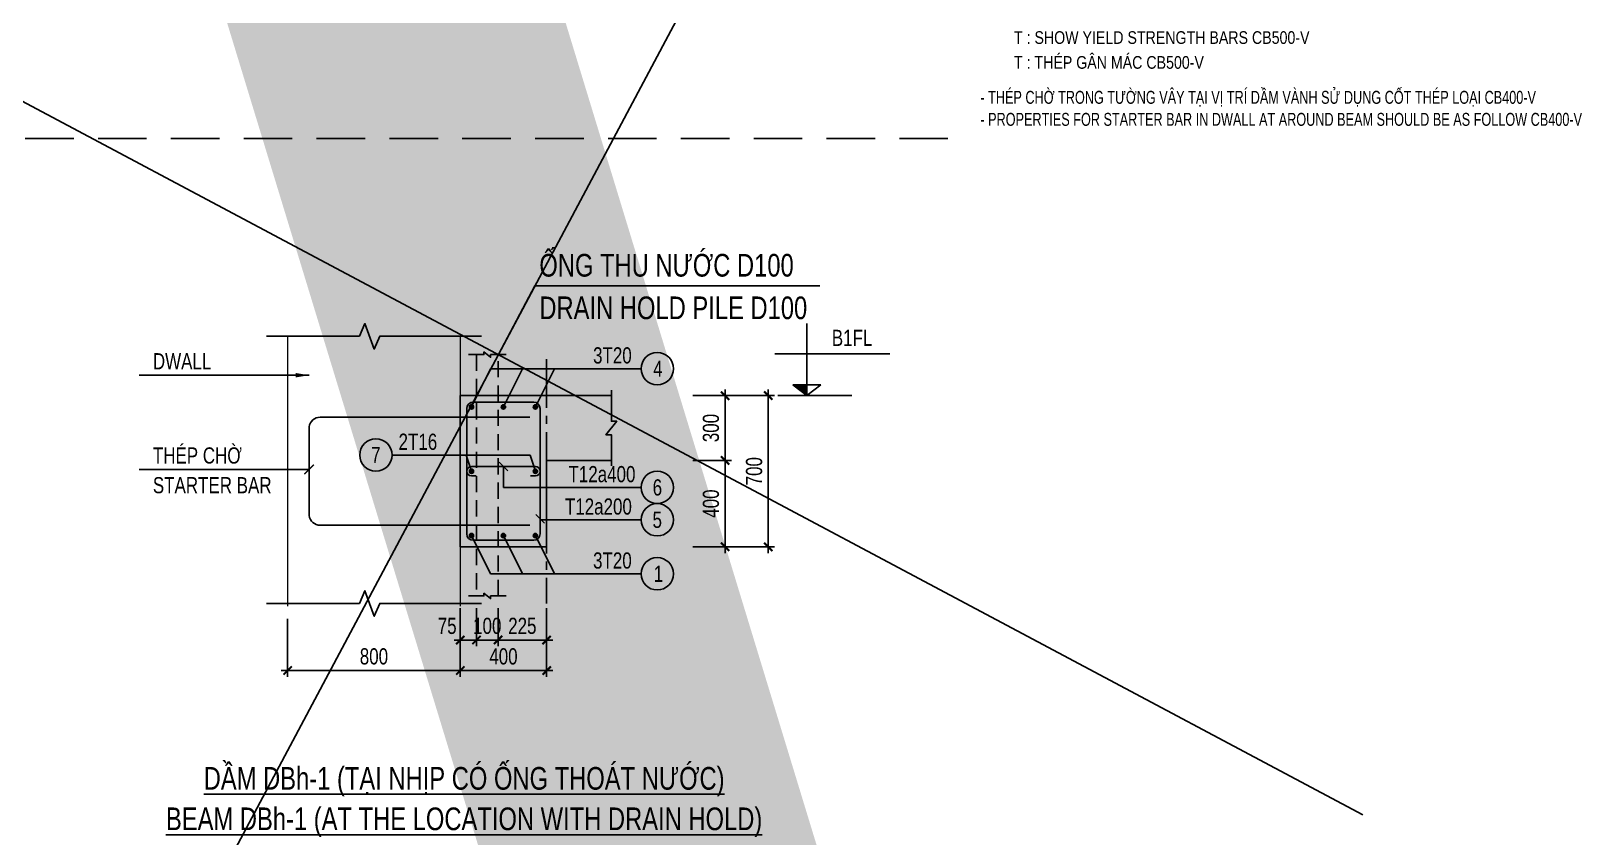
# Model space of a CAD drawing. Header units: millimetres. Extents: x 4107542 to 4204956, y -64070 to 3933.
# Drawn here: x 4176216 to 4204956, y -29393 to -14462 of the extents above; entities that cross this region are included whole.
import ezdxf
from ezdxf.enums import TextEntityAlignment as Align

# ---------------------------------------------------------------- set-up
doc = ezdxf.new("R2010")
doc.units = ezdxf.units.MM
doc.header["$LTSCALE"] = 1200
doc.linetypes.add('CENTER2', pattern=[1.125, 0.75, -0.125, 0.125, -0.125])
doc.linetypes.add('HIDDEN', pattern=[0.375, 0.25, -0.125])
for name, color, linetype in [('CDC.01.AXIS', 160, 'CENTER2'), ('CDC.02.DIM', 1, 'Continuous'), ('CDC.04.HIDDEN', 8, 'HIDDEN'), ('CDC.05.STEEL', 4, 'Continuous'), ('CDC.06.TEXT', 2, 'Continuous'), ('CDC.11.NOTE', 8, 'Continuous'), ('KCS_BORDER', 3, 'Continuous'), ('KCS_CHI', 1, 'Continuous'), ('KCS_SNODE', 6, 'Continuous'), ('KCS_STEEL', 4, 'Continuous'), ('KCS_TEXT', 2, 'Continuous'), ('KCS_TEXT_TK', 2, 'Continuous')]:
    doc.layers.add(name, color=color, linetype=linetype)
doc.layers.add('ENOTE', color=2, linetype='Continuous', lineweight=15)
doc.layers.add('Q-Text', color=2, linetype='Continuous', lineweight=5)
doc.styles.add('1', font='arial.ttf', dxfattribs={"width": 0.75})
doc.styles.add('DB_Arial', font='arial.ttf', dxfattribs={"width": 0.8})
doc.styles.add('KCS_SMTEXT', font='arial.ttf', dxfattribs={"width": 0.7})
doc.styles.add('SMTEXT', font='arial.ttf', dxfattribs={"width": 0.75})
doc.linetypes.add('ZIGZAG', pattern='A,0.00254,-5.08,[131,ltypeshp.shx,S=5.08,R=0,X=-5.08,Y=0],-10.16,[131,ltypeshp.shx,S=5.08,R=180,X=5.08,Y=0],-5.08', length=20.32254)
doc.dimstyles.new('120X4', dxfattribs={"dimscale": 120, "dimtxt": 2.5, "dimasz": 0.008, "dimexe": 0, "dimexo": 0, "dimgap": 0.9, "dimtad": 1, "dimdec": 0, "dimlfac": 0.25, "dimzin": 13, "dimdsep": 46, "dimtxsty": '1', "dimblk1": 'CHEO', "dimblk2": 'CHEO', "dimsah": 1, "dimcen": 0, "dimclrd": 256, "dimclre": 256, "dimclrt": 3, "dimadec": 0, "dimazin": 0, "dimtfac": 1, "dimtdec": 0, "dimtix": 1, "dimtmove": 2, "dimatfit": 3, "dimldrblk": 'CHEO', "dimfxl": 8, "dimfxlon": 1, "dimtolj": 1, "dimtzin": 13, "dimarcsym": 0})
doc.dimstyles.new('BSV1-100', dxfattribs={"dimtxt": 300, "dimasz": 250, "dimexe": 200, "dimexo": 0, "dimgap": 108, "dimtad": 1, "dimdec": 0, "dimdsep": 46, "dimtxsty": 'SMTEXT', "dimblk": 'ARCHTICK', "dimcen": 100, "dimdle": 250, "dimclrd": 256, "dimclre": 256, "dimclrt": 2, "dimadec": 0, "dimazin": 0, "dimtfac": 1, "dimtdec": 0, "dimtix": 1, "dimtmove": 2, "dimatfit": 3, "dimfxl": 720, "dimfxlon": 1, "dimtolj": 1, "dimtzin": 0, "dimarcsym": 0})

# ---------------------------------------------------------------- blocks, each defined once
blk = doc.blocks.new('CHEO')
at = {"layer": 'CDC.02.DIM'}
for points in [[(0, 120.959999999986), (0, -120.959999999986)], [(-120.959999999986, 0), (120.959999999986, 0)]]:
    blk.add_lwpolyline(points, dxfattribs=at)
at = {"layer": 'CDC.02.DIM', "const_width": 40}
blk.add_lwpolyline([(80.4806661364762, 80.353815171998), (-80.39613386348354, -80.52298482796178)], dxfattribs=at)
blk = doc.blocks.new('*D17')
at = {"layer": 'CDC.02.DIM', "lineweight": -2, "transparency": 16777216}
for p, q in [((4188477.160268175, -21217.0833783629), (4189077.160268219, -21217.0833783629)), ((4189077.160268219, -21218.04337836289), (4189077.160268219, -22416.1233783629)), ((4188477.160268175, -22417.0833783629), (4189077.160268219, -22417.0833783629))]:
    blk.add_line(p, q, dxfattribs=at)
at = {"layer": 'Defpoints', "color": 0, "transparency": 16777216}
for p in [(4188477.160268175, -21217.0833783629), (4188477.160268175, -22417.0833783629), (4189077.160268219, -22417.0833783629)]:
    blk.add_point(p, dxfattribs=at)
at = {"layer": 'CDC.02.DIM', "lineweight": -2, "transparency": 16777216, "xscale": 0.96, "yscale": 0.96, "zscale": 0.96}
for p, rotation in [((4189077.160268219, -21217.0833783629), 90), ((4189077.160268219, -22417.0833783629), 270)]:
    blk.add_blockref('CHEO', p, dxfattribs=dict(at, rotation=rotation))
at = {"layer": 'CDC.02.DIM', "color": 3, "transparency": 16777216, "insert": (4188815.886052666, -21817.08337836408), "char_height": 300, "attachment_point": 5, "rotation": 90, "style": '1'}
blk.add_mtext('\\A1;300', dxfattribs=at)
blk = doc.blocks.new('*D18')
at = {"layer": 'CDC.02.DIM', "lineweight": -2, "transparency": 16777216}
for p, q in [((4188477.160268175, -22417.0833783629), (4189077.16026822, -22417.0833783629)), ((4189077.16026822, -24016.1233783629), (4189077.16026822, -22418.04337836289)), ((4188477.160268175, -24017.0833783629), (4189077.16026822, -24017.0833783629))]:
    blk.add_line(p, q, dxfattribs=at)
at = {"layer": 'Defpoints', "color": 0, "transparency": 16777216}
for p in [(4188477.160268175, -22417.0833783629), (4189077.16026822, -22417.0833783629), (4188477.160268175, -24017.0833783629)]:
    blk.add_point(p, dxfattribs=at)
at = {"layer": 'CDC.02.DIM', "lineweight": -2, "transparency": 16777216, "xscale": 0.96, "yscale": 0.96, "zscale": 0.96}
for p, rotation in [((4189077.16026822, -22417.0833783629), 90), ((4189077.16026822, -24017.0833783629), 270)]:
    blk.add_blockref('CHEO', p, dxfattribs=dict(at, rotation=rotation))
at = {"layer": 'CDC.02.DIM', "color": 3, "transparency": 16777216, "insert": (4188815.988371902, -23217.08337836408), "char_height": 300, "attachment_point": 5, "rotation": 90, "style": '1'}
blk.add_mtext('\\A1;400', dxfattribs=at)
blk = doc.blocks.new('*D19')
at = {"layer": 'CDC.02.DIM', "lineweight": -2, "transparency": 16777216}
for p, q in [((4188917.160268219, -21217.0833783629), (4189877.160268219, -21217.0833783629)), ((4189877.160268219, -21218.04337836289), (4189877.160268219, -24016.1233783629)), ((4188917.160268219, -24017.0833783629), (4189877.160268219, -24017.0833783629))]:
    blk.add_line(p, q, dxfattribs=at)
at = {"layer": 'Defpoints', "color": 0, "transparency": 16777216}
for p in [(4188477.160268175, -21217.0833783629), (4188477.160268175, -24017.0833783629), (4189877.160268219, -24017.0833783629)]:
    blk.add_point(p, dxfattribs=at)
at = {"layer": 'CDC.02.DIM', "lineweight": -2, "transparency": 16777216, "xscale": 0.96, "yscale": 0.96, "zscale": 0.96}
for p, rotation in [((4189877.160268219, -21217.0833783629), 90), ((4189877.160268219, -24017.0833783629), 270)]:
    blk.add_blockref('CHEO', p, dxfattribs=dict(at, rotation=rotation))
at = {"layer": 'CDC.02.DIM', "color": 3, "transparency": 16777216, "insert": (4189615.988371901, -22617.08337836408), "char_height": 300, "attachment_point": 5, "rotation": 90, "style": '1'}
blk.add_mtext('\\A1;700', dxfattribs=at)
blk = doc.blocks.new('KCS_SNODE')
at = {"layer": 'KCS_SNODE'}
blk.add_hatch(color=256, dxfattribs=at).paths.add_polyline_path([(10, 0, 1), (-10, 0, 1)])
blk.add_circle((0, 0), 10, dxfattribs=at)
blk = doc.blocks.new('_ArchTick')
at = {"color": 0, "linetype": 'ByBlock', "const_width": 0.15}
blk.add_lwpolyline([(-0.5, -0.5), (0.5, 0.5)], dxfattribs=at)
blk = doc.blocks.new('*D11')
at = {"layer": 'CDC.02.DIM', "lineweight": -2, "transparency": 16777216}
for p, q in [((4184170.588048948, -25350.41991549074), (4184170.588048948, -26310.41991549074)), ((4185770.588048948, -25350.41991549074), (4185770.588048948, -26310.41991549074)), ((4184171.548048947, -26310.41991549074), (4185769.628048948, -26310.41991549074))]:
    blk.add_line(p, q, dxfattribs=at)
at = {"layer": 'Defpoints', "color": 0, "transparency": 16777216}
for p in [(4184170.588048948, -25157.13877197769), (4185770.588048948, -25157.13877197769), (4185770.588048948, -26310.41991549074)]:
    blk.add_point(p, dxfattribs=at)
at = {"layer": 'CDC.02.DIM', "lineweight": -2, "transparency": 16777216, "xscale": 0.96, "yscale": 0.96, "zscale": 0.96, "rotation": 180}
blk.add_blockref('CHEO', (4184170.588048948, -26310.41991549074), dxfattribs=at)
at = {"layer": 'CDC.02.DIM', "lineweight": -2, "transparency": 16777216, "xscale": 0.96, "yscale": 0.96, "zscale": 0.96}
blk.add_blockref('CHEO', (4185770.588048948, -26310.41991549074), dxfattribs=at)
at = {"layer": 'CDC.02.DIM', "color": 3, "transparency": 16777216, "insert": (4184970.588048948, -26049.24801917423), "char_height": 300, "attachment_point": 5, "style": '1'}
blk.add_mtext('\\A1;400', dxfattribs=at)
blk = doc.blocks.new('*D12')
at = {"layer": 'CDC.02.DIM', "lineweight": -2, "transparency": 16777216}
for p, q in [((4180970.588048948, -25350.41991549074), (4180970.588048948, -26310.41991549074)), ((4184170.588048948, -25350.41991549074), (4184170.588048948, -26310.41991549074)), ((4184169.628048948, -26310.41991549074), (4180971.548048947, -26310.41991549074))]:
    blk.add_line(p, q, dxfattribs=at)
at = {"layer": 'Defpoints', "color": 0, "transparency": 16777216}
for p in [(4180970.588048948, -25157.13877197769), (4184170.588048948, -25157.13877197769), (4180970.588048948, -26310.41991549074)]:
    blk.add_point(p, dxfattribs=at)
at = {"layer": 'CDC.02.DIM', "lineweight": -2, "transparency": 16777216, "xscale": 0.96, "yscale": 0.96, "zscale": 0.96, "rotation": 180}
blk.add_blockref('CHEO', (4180970.588048948, -26310.41991549074), dxfattribs=at)
at = {"layer": 'CDC.02.DIM', "lineweight": -2, "transparency": 16777216, "xscale": 0.96, "yscale": 0.96, "zscale": 0.96}
blk.add_blockref('CHEO', (4184170.588048948, -26310.41991549074), dxfattribs=at)
at = {"layer": 'CDC.02.DIM', "color": 3, "transparency": 16777216, "insert": (4182570.588048948, -26049.24801917423), "char_height": 300, "attachment_point": 5, "style": '1'}
blk.add_mtext('\\A1;800', dxfattribs=at)
blk = doc.blocks.new('*D13')
at = {"layer": 'CDC.02.DIM', "lineweight": -2, "transparency": 16777216}
for p, q in [((4184170.588048948, -25157.13877197769), (4184170.588048948, -25744.9532897593)), ((4184470.588048948, -25157.13877197769), (4184470.588048948, -25744.9532897593)), ((4184171.548048947, -25744.9532897593), (4184469.628048948, -25744.9532897593))]:
    blk.add_line(p, q, dxfattribs=at)
at = {"layer": 'Defpoints', "color": 0, "transparency": 16777216}
for p in [(4184170.588048948, -25157.13877197769), (4184470.588048948, -25157.13877197769), (4184470.588048948, -25744.9532897593)]:
    blk.add_point(p, dxfattribs=at)
at = {"layer": 'CDC.02.DIM', "lineweight": -2, "transparency": 16777216, "xscale": 0.96, "yscale": 0.96, "zscale": 0.96, "rotation": 180}
blk.add_blockref('CHEO', (4184170.588048948, -25744.9532897593), dxfattribs=at)
at = {"layer": 'CDC.02.DIM', "lineweight": -2, "transparency": 16777216, "xscale": 0.96, "yscale": 0.96, "zscale": 0.96}
blk.add_blockref('CHEO', (4184470.588048948, -25744.9532897593), dxfattribs=at)
at = {"layer": 'CDC.02.DIM', "color": 3, "transparency": 16777216, "insert": (4183927.381179055, -25484.3953088589), "char_height": 300, "attachment_point": 5, "style": '1'}
blk.add_mtext('\\A1;75', dxfattribs=at)
blk = doc.blocks.new('*D14')
at = {"layer": 'CDC.02.DIM', "lineweight": -2, "transparency": 16777216}
for p, q in [((4184470.588048948, -25157.13877197769), (4184470.588048948, -25744.9532897593)), ((4184870.588048948, -25157.13877197769), (4184870.588048948, -25744.9532897593)), ((4184469.628048948, -25744.9532897593), (4184468.668048948, -25744.9532897593)), ((4184470.588048948, -25744.9532897593), (4184870.588048948, -25744.9532897593)), ((4184871.548048947, -25744.9532897593), (4184872.508048947, -25744.9532897593))]:
    blk.add_line(p, q, dxfattribs=at)
at = {"layer": 'Defpoints', "color": 0, "transparency": 16777216}
for p in [(4184470.588048948, -25157.13877197769), (4184870.588048948, -25157.13877197769), (4184870.588048948, -25744.9532897593)]:
    blk.add_point(p, dxfattribs=at)
at = {"layer": 'CDC.02.DIM', "lineweight": -2, "transparency": 16777216, "xscale": 0.96, "yscale": 0.96, "zscale": 0.96}
blk.add_blockref('CHEO', (4184470.588048948, -25744.9532897593), dxfattribs=at)
at = {"layer": 'CDC.02.DIM', "lineweight": -2, "transparency": 16777216, "xscale": 0.96, "yscale": 0.96, "zscale": 0.96, "rotation": 180}
blk.add_blockref('CHEO', (4184870.588048948, -25744.9532897593), dxfattribs=at)
at = {"layer": 'CDC.02.DIM', "color": 3, "transparency": 16777216, "insert": (4184670.588048948, -25483.78139344279), "char_height": 300, "attachment_point": 5, "style": '1'}
blk.add_mtext('\\A1;100', dxfattribs=at)
blk = doc.blocks.new('*D15')
at = {"layer": 'CDC.02.DIM', "lineweight": -2, "transparency": 16777216}
for p, q in [((4184870.588048948, -25157.13877197769), (4184870.588048948, -25744.9532897593)), ((4185770.588048948, -25157.13877197769), (4185770.588048948, -25744.9532897593)), ((4184871.548048947, -25744.9532897593), (4185769.628048948, -25744.9532897593))]:
    blk.add_line(p, q, dxfattribs=at)
at = {"layer": 'Defpoints', "color": 0, "transparency": 16777216}
for p in [(4184870.588048948, -25157.13877197769), (4185770.588048948, -25157.13877197769), (4185770.588048948, -25744.9532897593)]:
    blk.add_point(p, dxfattribs=at)
at = {"layer": 'CDC.02.DIM', "lineweight": -2, "transparency": 16777216, "xscale": 0.96, "yscale": 0.96, "zscale": 0.96, "rotation": 180}
blk.add_blockref('CHEO', (4184870.588048948, -25744.9532897593), dxfattribs=at)
at = {"layer": 'CDC.02.DIM', "lineweight": -2, "transparency": 16777216, "xscale": 0.96, "yscale": 0.96, "zscale": 0.96}
blk.add_blockref('CHEO', (4185770.588048948, -25744.9532897593), dxfattribs=at)
at = {"layer": 'CDC.02.DIM', "color": 3, "transparency": 16777216, "insert": (4185320.588048948, -25483.78139344279), "char_height": 300, "attachment_point": 5, "style": '1'}
blk.add_mtext('\\A1;225', dxfattribs=at)

msp = doc.modelspace()

# ---------------------------------------------------------------- linework, layer by layer
at = {"layer": 'CDC.01.AXIS'}
msp.add_line((4185770.588048948, -20542.08337836289), (4185770.588048948, -25067.08337836289), dxfattribs=at)
at = {"layer": 'CDC.02.DIM'}
for p, q in [((4190593.282340342, -21217.08337836289), (4190593.282340342, -19882.58187459125)), ((4189997.044894984, -20440.34762314376), (4192131.390022677, -20440.34762314376)), ((4190053.802461057, -21217.08337836289), (4191423.012415694, -21217.08337836289)), ((4190593.282340342, -21217.08337836289), (4190334.082340342, -21018.43668872812)), ((4190334.082340342, -21018.43668872812), (4190852.482340342, -21018.43668872812)), ((4190593.282340342, -21217.08337836289), (4190852.482340342, -21018.43668872812))]:
    msp.add_line(p, q, dxfattribs=at)
for points in [[(4180578.729653817, -20117.08337836289), (4182301.124145383, -20117.08337836289), (4182403.935069265, -19880.28083792464), (4182576.313221502, -20353.8859188009), (4182679.124145383, -20117.08337836289), (4184566.846940225, -20117.08337836289)], [(4180578.729653817, -25067.08337836289), (4182301.124145383, -25067.08337836289), (4182403.935069265, -24830.28083792464), (4182576.313221502, -25303.8859188009), (4182679.124145383, -25067.08337836289), (4184566.846940225, -25067.08337836289)]]:
    msp.add_lwpolyline(points, dxfattribs=at)
msp.add_solid([(4190334.082340342, -21018.43668872812), (4190593.282340342, -21217.08337836289), (4190593.282340342, -21018.43668872812), (4190593.282340342, -21217.08337836289)], dxfattribs=at)
at = {"layer": 'CDC.04.HIDDEN', "ltscale": 3}
msp.add_line((4193207.863926179, -16450.60961502558), (4107542.213661795, -16450.60961502534), dxfattribs=at)
at = {"layer": 'CDC.04.HIDDEN'}
for p, q in [((4184470.588048948, -20456.37113147108), (4184470.588048948, -24927.54647669448)), ((4184870.588048948, -24927.54647669448), (4184870.588048948, -20456.37113147108))]:
    msp.add_line(p, q, dxfattribs=at)
at = {"layer": 'CDC.05.STEEL'}
msp.add_lwpolyline([(4185459.741654293, -21617.08337836289), (4181572.887351882, -21617.08337836289, 0.3791515528270011), (4181370.588048947, -21794.20649415995), (4181370.588048948, -22780.01712216549), (4181370.588048947, -23439.96026256559, 0.3791515528270011), (4181572.887351882, -23617.08337836289), (4185459.741654293, -23617.08337836289)], format="xyb", dxfattribs=at)
at = {"layer": 'CDC.11.NOTE', "ltscale": 3}
for points in [[(4185020.588048948, -20456.37113147108), (4184733.088048948, -20456.37113147108), (4184733.088048948, -20506.37113147108), (4184608.088048948, -20406.37113147108), (4184608.088048948, -20456.37113147108), (4184320.588048948, -20456.37113147108)], [(4185020.588048948, -24927.54647669448), (4184733.088048948, -24927.54647669448), (4184733.088048948, -24977.54647669448), (4184608.088048948, -24877.54647669448), (4184608.088048948, -24927.54647669448), (4184320.588048948, -24927.54647669448)]]:
    msp.add_lwpolyline(points, dxfattribs=at)
at = {"layer": 'ENOTE'}
for p, q in [((4180970.588048948, -20117.08337836289), (4180970.588048948, -25117.08337836289)), ((4184170.588048948, -20117.08337836289), (4184170.588048948, -21217.08337836289)), ((4184170.588048948, -24017.08337836289), (4184170.588048948, -25117.08337836289))]:
    msp.add_line(p, q, dxfattribs=at)
at = {"layer": 'KCS_BORDER', "ltscale": 3}
for p, q in [((4184170.588048948, -21217.08337836289), (4185770.588048948, -21217.08337836289)), ((4185770.588048948, -21217.08337836289), (4186970.588048948, -21217.08337836289)), ((4185770.588048948, -24017.08337836289), (4185770.588048948, -22417.08337836289)), ((4185770.588048948, -22417.08337836289), (4186970.588048948, -22417.08337836289)), ((4184170.588048948, -24017.08337836289), (4185770.588048948, -24017.08337836289))]:
    msp.add_line(p, q, dxfattribs=at)
at = {"layer": 'KCS_BORDER', "linetype": 'ZIGZAG', "ltscale": 0.005}
msp.add_line((4184170.588048948, -24017.08337836289), (4184170.588048948, -21217.08337836289), dxfattribs=at)
at = {"layer": 'KCS_BORDER', "color": 1, "ltscale": 3}
msp.add_lwpolyline([(4186970.588048948, -22517.08337836289), (4186970.588048948, -21942.08337836289), (4186870.588048948, -21942.08337836289), (4187070.588048948, -21692.08337836289), (4186970.588048948, -21692.08337836289), (4186970.588048948, -21117.08337836289)], dxfattribs=at)
at = {"layer": 'KCS_CHI', "ltscale": 3}
for p, q in [((4184378.588048948, -21425.08337836289), (4184732.588048948, -20717.08337836289)), ((4187520.588048948, -20717.08337836289), (4184732.588048948, -20717.08337836289)), ((4184970.588048948, -21425.08337836289), (4185324.588048948, -20717.08337836289)), ((4185562.588048948, -21425.08337836289), (4185916.588048948, -20717.08337836289)), ((4182906.890010495, -22317.08337836289), (4185462.588048948, -22317.08337836289)), ((4184378.588048948, -22617.08337836289), (4184278.588048948, -22317.08337836289)), ((4185562.588048948, -22617.08337836289), (4185462.588048948, -22317.08337836289)), ((4184970.588048948, -22917.08337836289), (4184970.588048948, -22529.08337836289)), ((4187520.588048948, -22917.08337836289), (4184970.588048948, -22917.08337836289)), ((4187520.588048948, -23517.08337836289), (4185650.588048948, -23517.08337836289)), ((4184378.588048948, -23809.08337836289), (4184732.588048948, -24517.08337836289)), ((4184970.588048948, -23809.08337836289), (4185324.588048948, -24517.08337836289)), ((4185562.588048948, -23809.08337836289), (4185916.588048948, -24517.08337836289)), ((4187520.588048948, -24517.08337836289), (4184732.588048948, -24517.08337836289))]:
    msp.add_line(p, q, dxfattribs=at)
at = {"layer": 'KCS_CHI', "color": 3, "ltscale": 3}
for p, q in [((4185050.588048948, -22609.08337836289), (4184890.588048948, -22449.08337836289)), ((4185730.588048948, -23580.15526936944), (4185570.588048948, -23420.15526936944))]:
    msp.add_line(p, q, dxfattribs=at)
at = {"layer": 'KCS_STEEL', "ltscale": 3}
for points in [[(4184290.588048948, -21457.08337836289), (4184290.588048948, -23777.08337836289, 0.4142135623730951), (4184410.588048948, -23897.08337836289), (4185530.588048948, -23897.08337836289, 0.4142135623730951), (4185650.588048948, -23777.08337836289), (4185650.588048948, -21457.08337836289, 0.4142135623730951), (4185530.588048948, -21337.08337836289), (4184410.588048948, -21337.08337836289, 0.4142135623730951), (4184290.588048948, -21457.08337836289)], [(4184466.588048948, -22705.08337836289), (4184378.588048948, -22705.08337836289, -1), (4184378.588048948, -22529.08337836289), (4185562.588048948, -22529.08337836289, -1), (4185562.588048948, -22705.08337836289), (4185474.588048948, -22705.08337836289)]]:
    msp.add_lwpolyline(points, format="xyb", dxfattribs=at)
at = {"layer": 'KCS_TEXT_TK', "color": 1, "ltscale": 3}
for centre in [(4187820.588048948, -20717.08337836289), (4182606.890010495, -22317.08337836289), (4187820.588048948, -22917.08337836289), (4187820.588048948, -23517.08337836289), (4187820.588048948, -24517.08337836289)]:
    msp.add_circle(centre, 300, dxfattribs=at)

# ---------------------------------------------------------------- block references
at = {"layer": 'KCS_STEEL', "xscale": 4, "yscale": 4, "zscale": 4}
for p in [(4184378.588048948, -21425.08337836289), (4184970.588048948, -21425.08337836289), (4185562.588048948, -21425.08337836289), (4184378.588048948, -22617.08337836289), (4185562.588048948, -22617.08337836289), (4184378.588048948, -23809.08337836289), (4184970.588048948, -23809.08337836289), (4185562.588048948, -23809.08337836289)]:
    msp.add_blockref('KCS_SNODE', p, dxfattribs=at)

# ---------------------------------------------------------------- texts
at = {"layer": 'CDC.06.TEXT', "style": 'SMTEXT', "width": 0.75}
for s, p in [('ỐNG THU NƯỚC D100', (4190349.257281377, -19011.04801323702)), ('DRAIN HOLD PILE D100', (4190599.581292291, -19799.90531612486))]:
    msp.add_text(s, height=420, dxfattribs=at).set_placement(p, align=Align.RIGHT)
msp.add_text('B1FL', height=300, dxfattribs=at).set_placement((4191430.958278036, -20145.86670561642), align=Align.MIDDLE)
for s, p in [('%%UDẦM DBh-1 (TẠI NHỊP CÓ ỐNG THOÁT NƯỚC)', (4184241.76324759, -28517.08337836289)), ('%%UBEAM DBh-1 (AT THE LOCATION WITH DRAIN HOLD)', (4184241.76324759, -29267.08337836289))]:
    msp.add_text(s, height=420, dxfattribs=at).set_placement(p, align=Align.CENTER)
at = {"layer": 'KCS_TEXT', "ltscale": 3, "style": 'KCS_SMTEXT'}
for s, height, width, p in [('- THÉP CHỜ TRONG TƯỜNG VÂY TẠI VỊ TRÍ DẦM VÀNH SỬ DỤNG CỐT THÉP LOẠI CB400-V', 240, 0.7, (4193807.863926179, -15809.99314663839)), ('- PROPERTIES FOR STARTER BAR IN DWALL AT AROUND BEAM SHOULD BE AS FOLLOW CB400-V', 240, 0.7, (4193807.863926179, -16217.99314663839)), ('3T20', 300, 0.75, (4186631.198553722, -20621.08337836289)), ('DWALL', 300, 0.75, (4178474.309500657, -20729.7945228647)), ('THÉP CHỜ', 300, 0.75, (4178474.309500657, -22475.48941887258)), ('2T16', 300, 0.75, (4183026.890010495, -22221.08337836289)), ('T12a400', 300, 0.75, (4186175.790986076, -22821.08337836289)), ('STARTER BAR', 300, 0.75, (4178474.309500657, -23025.48941887258)), ('T12a200', 300, 0.75, (4186109.523928893, -23421.08337836289)), ('3T20', 300, 0.75, (4186631.198553722, -24421.08337836289))]:
    msp.add_text(s, height=height, dxfattribs=dict(at, width=width)).set_placement(p)
at = {"layer": 'KCS_TEXT_TK', "ltscale": 3, "style": 'KCS_SMTEXT', "width": 0.75}
for s, p in [('4', (4187831.792005292, -20717.08337836289)), ('7', (4182606.890010495, -22317.08337836289)), ('6', (4187823.197189466, -22917.08337836289)), ('5', (4187820.127612385, -23517.08337836289)), ('1', (4187844.070313613, -24517.08337836289))]:
    msp.add_text(s, height=300, dxfattribs=at).set_placement(p, align=Align.MIDDLE_CENTER)
at = {"layer": 'Q-Text', "style": 'DB_Arial', "width": 0.8}
for s, p in [('T : SHOW YIELD STRENGTH BARS CB500-V', (4194430.336805288, -14700.22813206222)), ('T : THÉP GÂN MÁC CB500-V', (4194430.336805288, -15161.03870451953))]:
    msp.add_text(s, height=235.2, dxfattribs=at).set_placement(p)

# ---------------------------------------------------------------- dimensions: what is measured, and where the dimension line sits
at = {"layer": 'CDC.02.DIM'}
for base, p1, p2, picture, middle in [((4189077.160268219, -22417.0833783629), (4188477.160268173, -21217.08337836289), (4188477.160268173, -22417.08337836289), '*D17', (4188815.886052666, -21817.08337836408)), ((4189877.160268219, -24017.0833783629), (4188477.160268173, -21217.08337836289), (4188477.160268173, -24017.08337836289), '*D19', (4189615.988371901, -22617.08337836408)), ((4189077.16026822, -22417.0833783629), (4188477.160268173, -24017.08337836289), (4188477.160268173, -22417.08337836289), '*D18', (4188815.988371902, -23217.08337836408))]:
    dim = msp.add_linear_dim(base=base, p1=p1, p2=p2, angle=90, dimstyle='120X4', dxfattribs=at)
    dim.commit()
    dim.dimension.update_dxf_attribs({"geometry": picture, "text_midpoint": middle})
for base, p1, p2, picture, middle in [((4180970.588048948, -26310.41991549074), (4184170.588048948, -25157.13877197769), (4180970.588048948, -25157.13877197769), '*D12', (4182570.588048948, -26049.24801917423)), ((4185770.588048948, -26310.41991549074), (4184170.588048948, -25157.13877197769), (4185770.588048948, -25157.13877197769), '*D11', (4184970.588048948, -26049.24801917423)), ((4184870.588048948, -25744.9532897593), (4184470.588048948, -25157.13877197769), (4184870.588048948, -25157.13877197769), '*D14', (4184670.588048948, -25483.78139344279)), ((4185770.588048948, -25744.9532897593), (4184870.588048948, -25157.13877197769), (4185770.588048948, -25157.13877197769), '*D15', (4185320.588048948, -25483.78139344279))]:
    dim = msp.add_linear_dim(base=base, p1=p1, p2=p2, dimstyle='120X4', dxfattribs=at)
    dim.commit()
    dim.dimension.update_dxf_attribs({"geometry": picture, "text_midpoint": middle})
dim = msp.add_linear_dim(base=(4184470.588048948, -25744.9532897593), p1=(4184170.588048948, -25157.13877197769), p2=(4184470.588048948, -25157.13877197769), dimstyle='120X4', dxfattribs=at)
dim.commit()
dim.dimension.update_dxf_attribs({"geometry": '*D13', "text_midpoint": (4183927.381179055, -25484.3953088589), "dimtype": 160})

# ---------------------------------------------------------------- leaders
msp.add_leader([(4184876.838048948, -20456.37113147108), (4185554.395771683, -19183.48281875784), (4190834.45169864, -19183.48281875784)], dimstyle='120X4', override={"dimscale": 150, "dimasz": 1, "dimgap": 0.9, "dimtad": 0}, dxfattribs=at)
at = {"layer": 'CDC.11.NOTE'}
for points, override in [([(4181370.588048948, -20838.2945228647), (4178223.079664881, -20838.2945228647)], {"dimgap": 108, "dimtad": 0}), ([(4181370.588048948, -22583.98941887258), (4178223.079664881, -22583.98941887258)], {"dimasz": 175, "dimgap": 108, "dimtad": 0, "dimldrblk": 'ArchTick'})]:
    msp.add_leader(points, dimstyle='BSV1-100', override=override, dxfattribs=at)

doc.saveas('drawing.dxf')
